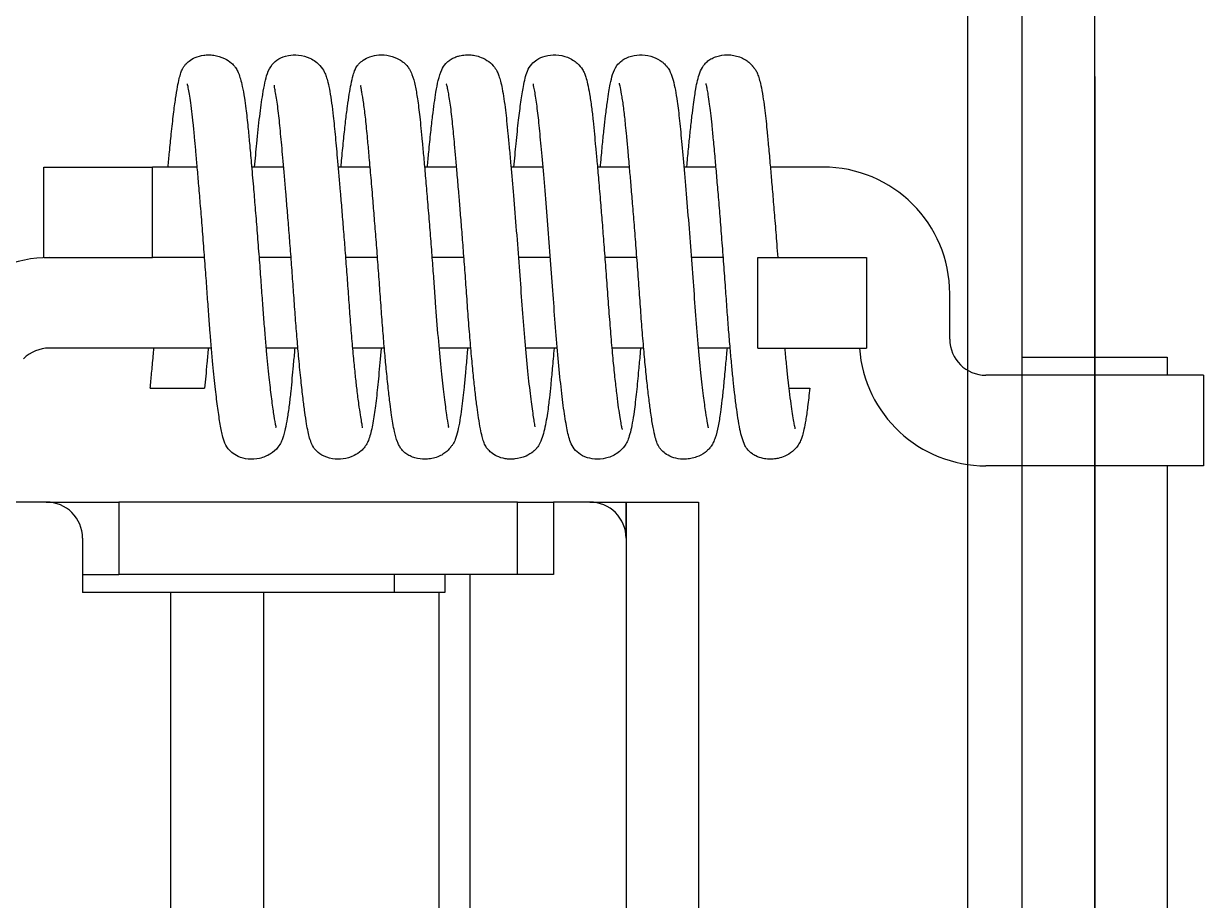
# Model space of a CAD drawing. Extents: x -3080 to 28500, y -1326 to 31609.
# Drawn here: x 6624.354 to 6627.61, y 26385.986 to 26388.407 of the extents above; entities that cross this region are included whole.
import ezdxf

# ---------------------------------------------------------------- set-up
doc = ezdxf.new("R2010")
doc.units = 0
doc.header["$LTSCALE"] = 100
doc.layers.add('0-xref', color=8, linetype='Continuous')
doc.layers.add('188K-SM-07-F10-MECH-CR PIPE-Y2257103$0$AP7P1-SM-08-FNN-120-A(4)-SMP$0$15P6-SM-08-FNN-320-A(10)-UIS-TCM$0$15P6-SM-08-FNN-00-(@10)170308-MIC$0$0-CDS', color=140, linetype='Continuous')

# ---------------------------------------------------------------- blocks, each defined once
blk = doc.blocks.new('188K-SM-07-F10-MECH-CR PIPE-Y2257103$0$CDS-CVD')
at = {"layer": '188K-SM-07-F10-MECH-CR PIPE-Y2257103$0$AP7P1-SM-08-FNN-120-A(4)-SMP$0$15P6-SM-08-FNN-320-A(10)-UIS-TCM$0$15P6-SM-08-FNN-00-(@10)170308-MIC$0$0-CDS', "ltscale": 0.1}
for p, q in [((6627.11, -72972.4769), (6627.11, -72925.4769)), ((6627.31, -72972.7522), (6627.31, -72926.2522)), ((6626.96, -72972.6269), (6626.96, -72941.6358)), ((6627.31, -72946.5022), (6627.31, -72950.548)), ((6624.41, -72946.7519), (6624.71, -72946.7519)), ((6624.41, -72947.0019), (6624.41, -72946.7519)), ((6624.71, -72947.0019), (6624.71, -72946.7519)), ((6624.8334, -72946.7519), (6624.71, -72946.7519)), ((6625.072, -72946.7519), (6624.9835, -72946.7519)), ((6625.3106, -72946.7519), (6625.222, -72946.7519)), ((6625.5491, -72946.7519), (6625.4606, -72946.7519)), ((6625.7877, -72946.7519), (6625.6992, -72946.7519)), ((6626.0263, -72946.7519), (6625.9378, -72946.7519)), ((6626.2649, -72946.7519), (6626.1763, -72946.7519)), ((6626.56, -72946.7519), (6626.4149, -72946.7519)), ((6624.41, -72947.0019), (6624.71, -72947.0019)), ((6624.8537, -72947.0019), (6624.71, -72947.0019)), ((6625.0923, -72947.0019), (6625.004, -72947.0019)), ((6625.3309, -72947.0019), (6625.2425, -72947.0019)), ((6625.5695, -72947.0019), (6625.4811, -72947.0019)), ((6625.808, -72947.0019), (6625.7197, -72947.0019)), ((6626.0466, -72947.0019), (6625.9582, -72947.0019)), ((6626.2852, -72947.0019), (6626.1968, -72947.0019)), ((6626.38, -72947.2519), (6626.38, -72947.0019)), ((6626.38, -72947.0019), (6626.68, -72947.0019)), ((6626.68, -72947.0019), (6626.68, -72947.2519)), ((6626.91, -72947.2269), (6626.91, -72947.1019)), ((6624.8728, -72947.2519), (6624.4249, -72947.2519)), ((6625.1113, -72947.2519), (6625.0232, -72947.2519)), ((6625.3498, -72947.2519), (6625.2618, -72947.2519)), ((6625.5884, -72947.2519), (6625.5005, -72947.2519)), ((6625.827, -72947.2519), (6625.7391, -72947.2519)), ((6626.0656, -72947.2519), (6625.9775, -72947.2519)), ((6626.3041, -72947.2519), (6626.2161, -72947.2519)), ((6626.38, -72947.2519), (6626.68, -72947.2519)), ((6627.11, -72947.3269), (6627.11, -72947.2769)), ((6627.11, -72947.2769), (6627.3734, -72947.2769)), ((6627.3734, -72947.2769), (6627.51, -72947.2769)), ((6627.51, -72947.2769), (6627.51, -72947.3269)), ((6627.31, -72947.3269), (6627.01, -72947.3269)), ((6627.31, -72947.3269), (6627.31, -72947.5769)), ((6627.61, -72947.3269), (6627.31, -72947.3269)), ((6627.61, -72947.3269), (6627.61, -72947.5769)), ((6624.7036, -72947.3627), (6624.7786, -72947.3627)), ((6624.7786, -72947.3627), (6624.8536, -72947.3627)), ((6626.4662, -72947.3627), (6626.5236, -72947.3627)), ((6627.31, -72947.5769), (6627.01, -72947.5769)), ((6627.11, -72949.9269), (6627.11, -72947.5769)), ((6627.61, -72947.5769), (6627.31, -72947.5769)), ((6627.51, -72947.5769), (6627.51, -72949.9269)), ((6624.4169, -72947.6769), (6624.1169, -72947.6769)), ((6624.4169, -72947.6769), (6624.6169, -72947.6769)), ((6624.6169, -72947.6769), (6624.6169, -72947.8769)), ((6625.7169, -72947.6769), (6624.6169, -72947.6769)), ((6625.7169, -72947.8769), (6625.7169, -72947.6769)), ((6625.7169, -72947.6769), (6625.8169, -72947.6769)), ((6625.9169, -72947.6769), (6625.8169, -72947.6769)), ((6625.8169, -72947.6769), (6625.8169, -72947.8769)), ((6625.9169, -72947.6769), (6626.0169, -72947.6769)), ((6626.0169, -72947.7755), (6626.0169, -72947.6769)), ((6626.0169, -72947.6769), (6626.2169, -72947.6769)), ((6626.0169, -72947.6769), (6626.0169, -72949.7769)), ((6626.2169, -72947.6769), (6626.2169, -72949.7769)), ((6624.5169, -72947.7769), (6624.5169, -72947.9269)), ((6624.5169, -72947.8769), (6624.6169, -72947.8769)), ((6625.7169, -72947.8769), (6624.6169, -72947.8769)), ((6625.3772, -72947.8769), (6625.3772, -72947.9269)), ((6625.5169, -72947.8769), (6625.5169, -72947.9269)), ((6625.5868, -72949.5769), (6625.5868, -72947.8769)), ((6625.8169, -72947.8769), (6625.7169, -72947.8769)), ((6624.7603, -72947.9269), (6624.5169, -72947.9269)), ((6624.7603, -72949.5269), (6624.7603, -72947.9269)), ((6625.0176, -72947.9269), (6624.7603, -72947.9269)), ((6625.0176, -72949.5269), (6625.0176, -72947.9269)), ((6625.501, -72947.9269), (6625.0176, -72947.9269)), ((6625.501, -72949.5269), (6625.501, -72947.9269)), ((6625.5169, -72947.9269), (6625.501, -72947.9269))]:
    blk.add_line(p, q, dxfattribs=at)
for centre, radius, start, end in [((6626.56, -72947.1019), 0.35, 0, 90), ((6624.4249, -72947.3519), 0.35, 90, 135), ((6627.01, -72947.2269), 0.1, 180, 270), ((6624.4249, -72947.3519), 0.1, 90, 135), ((6627.01, -72947.2269), 0.35, 184.096, 270), ((6624.4169, -72947.7769), 0.1, 0, 90), ((6625.9169, -72947.7769), 0.1, 0, 90)]:
    blk.add_arc(centre, radius, start, end, dxfattribs=at)
for points, knots in [([(6624.7531, -72946.7519), (6624.7543, -72946.7381), (6624.7571, -72946.706), (6624.7621, -72946.6563), (6624.7678, -72946.6057), (6624.7736, -72946.5628), (6624.7788, -72946.5308), (6624.7835, -72946.5083), (6624.7876, -72946.493), (6624.7919, -72946.4825), (6624.7961, -72946.4749), (6624.8013, -72946.4679), (6624.8113, -72946.4581), (6624.8278, -72946.4483), (6624.8482, -72946.4428), (6624.865, -72946.4418), (6624.8832, -72946.4431), (6624.9062, -72946.4496), (6624.9242, -72946.4613), (6624.9319, -72946.4689), (6624.9345, -72946.4717), (6624.9368, -72946.4744), (6624.9395, -72946.4782), (6624.9434, -72946.4844), (6624.9479, -72946.494), (6624.9529, -72946.5086), (6624.9583, -72946.5306), (6624.9633, -72946.5582), (6624.9674, -72946.5882), (6624.9706, -72946.6152), (6624.9738, -72946.6464), (6624.9777, -72946.6875), (6624.9827, -72946.7421), (6624.9879, -72946.802), (6624.9931, -72946.8644), (6624.9982, -72946.9266), (6625.0032, -72946.9913), (6625.008, -72947.0544), (6625.0121, -72947.113), (6625.016, -72947.1665), (6625.02, -72947.2153), (6625.0249, -72947.2722), (6625.0308, -72947.3311), (6625.0373, -72947.3884), (6625.0437, -72947.4329), (6625.0473, -72947.4576), (6625.0511, -72947.4715), (6625.0499, -72947.4712), (6625.0496, -72947.4711)], [0, 0, 0, 0, 0.022447, 0.052442, 0.089796, 0.123797, 0.15424, 0.181076, 0.203503, 0.221072, 0.231045, 0.2384, 0.247554, 0.259468, 0.272894, 0.280648, 0.289593, 0.306187, 0.317473, 0.321045, 0.322534, 0.324543, 0.330659, 0.339705, 0.356395, 0.378357, 0.402238, 0.432583, 0.456571, 0.475191, 0.493904, 0.521678, 0.553166, 0.588295, 0.616893, 0.6472, 0.678856, 0.709286, 0.737324, 0.763613, 0.788867, 0.812859, 0.856316, 0.89383, 0.932154, 0.972262, 0.992211, 1, 1, 1, 1]), ([(6624.9918, -72946.7519), (6624.9937, -72946.7297), (6624.9982, -72946.6784), (6625.0057, -72946.6104), (6625.0131, -72946.5558), (6625.0202, -72946.518), (6625.0258, -72946.494), (6625.037, -72946.4706), (6625.0561, -72946.4533), (6625.0811, -72946.4428), (6625.1169, -72946.4412), (6625.1409, -72946.4486), (6625.1595, -72946.4597), (6625.1747, -72946.4732), (6625.1851, -72946.4899), (6625.1895, -72946.5023), (6625.1948, -72946.5202), (6625.1993, -72946.5428), (6625.2042, -72946.5738), (6625.2093, -72946.6152), (6625.2144, -72946.668), (6625.2209, -72946.7377), (6625.2268, -72946.8063), (6625.2322, -72946.8704), (6625.2366, -72946.9246), (6625.2411, -72946.9823), (6625.2456, -72947.0423), (6625.2501, -72947.1037), (6625.2545, -72947.1656), (6625.2593, -72947.2253), (6625.2643, -72947.2799), (6625.269, -72947.3269), (6625.2737, -72947.3697), (6625.2784, -72947.4063), (6625.2826, -72947.4352), (6625.2859, -72947.4545), (6625.2884, -72947.467), (6625.289, -72947.4709), (6625.2883, -72947.4716), (6625.2881, -72947.4718)], [0, 0, 0, 0, 0.036742, 0.084736, 0.132872, 0.16472, 0.196099, 0.226928, 0.249073, 0.268422, 0.28426, 0.305131, 0.317359, 0.32786, 0.344518, 0.360705, 0.379261, 0.407933, 0.437842, 0.465945, 0.505054, 0.543965, 0.588921, 0.613871, 0.640287, 0.667982, 0.696715, 0.7262, 0.756738, 0.788702, 0.81924, 0.847824, 0.8742, 0.905655, 0.932738, 0.955459, 0.971425, 0.990666, 1, 1, 1, 1]), ([(6625.2303, -72946.7519), (6625.231, -72946.7438), (6625.2334, -72946.7159), (6625.2376, -72946.6732), (6625.2428, -72946.6251), (6625.2479, -72946.5842), (6625.2528, -72946.5503), (6625.258, -72946.5213), (6625.2628, -72946.4998), (6625.2682, -72946.4843), (6625.2729, -72946.4753), (6625.28, -72946.4661), (6625.2915, -72946.4558), (6625.3102, -72946.4462), (6625.3371, -72946.4409), (6625.3626, -72946.443), (6625.3869, -72946.4519), (6625.4011, -72946.4615), (6625.4079, -72946.4676), (6625.415, -72946.4754), (6625.4203, -72946.4837), (6625.428, -72946.4999), (6625.4348, -72946.5256), (6625.4414, -72946.5634), (6625.4466, -72946.6042), (6625.4508, -72946.6454), (6625.4543, -72946.6826), (6625.4584, -72946.7262), (6625.4628, -72946.7766), (6625.4677, -72946.8333), (6625.4727, -72946.8943), (6625.4776, -72946.9565), (6625.4823, -72947.0166), (6625.4865, -72947.0734), (6625.4914, -72947.1432), (6625.4976, -72947.223), (6625.5053, -72947.3061), (6625.5128, -72947.3754), (6625.5201, -72947.4288), (6625.5239, -72947.4567), (6625.5273, -72947.4707), (6625.5261, -72947.4708), (6625.5258, -72947.4709)], [0, 0, 0, 0, 0.012977, 0.044323, 0.074895, 0.104463, 0.132844, 0.159901, 0.1915, 0.215175, 0.231416, 0.239392, 0.249531, 0.261858, 0.275664, 0.29283, 0.308329, 0.314124, 0.318588, 0.322158, 0.335027, 0.3558, 0.39447, 0.431024, 0.470877, 0.492491, 0.515805, 0.541148, 0.56847, 0.597655, 0.628257, 0.658106, 0.68659, 0.713558, 0.738938, 0.78771, 0.834079, 0.878048, 0.923024, 0.968181, 0.990567, 1, 1, 1, 1]), ([(6625.4688, -72946.7519), (6625.47, -72946.738), (6625.473, -72946.7039), (6625.4778, -72946.6565), (6625.4829, -72946.6116), (6625.4875, -72946.5753), (6625.4923, -72946.5428), (6625.4985, -72946.5106), (6625.5072, -72946.4842), (6625.5154, -72946.4697), (6625.5261, -72946.4594), (6625.5351, -72946.4532), (6625.5466, -72946.4479), (6625.5591, -72946.4441), (6625.572, -72946.4421), (6625.5868, -72946.442), (6625.6014, -72946.4439), (6625.6184, -72946.4489), (6625.6383, -72946.4597), (6625.6545, -72946.4761), (6625.6625, -72946.4907), (6625.6662, -72946.5007), (6625.6707, -72946.5155), (6625.6751, -72946.5358), (6625.6796, -72946.5622), (6625.6837, -72946.5927), (6625.6874, -72946.6252), (6625.6908, -72946.6602), (6625.6946, -72946.7009), (6625.6997, -72946.7566), (6625.7062, -72946.8322), (6625.7139, -72946.9272), (6625.7216, -72947.0261), (6625.7285, -72947.1224), (6625.7354, -72947.2136), (6625.743, -72947.298), (6625.7509, -72947.372), (6625.7587, -72947.4292), (6625.7625, -72947.4557), (6625.765, -72947.468), (6625.7647, -72947.4691), (6625.7646, -72947.4696)], [0, 0, 0, 0, 0.023105, 0.056373, 0.086927, 0.114539, 0.142005, 0.173535, 0.208861, 0.236215, 0.247103, 0.255724, 0.262441, 0.268088, 0.276934, 0.283495, 0.291532, 0.303354, 0.31811, 0.331874, 0.344892, 0.360154, 0.379883, 0.404175, 0.432359, 0.458274, 0.480241, 0.504286, 0.528718, 0.555442, 0.599618, 0.647606, 0.695214, 0.741025, 0.786804, 0.833862, 0.881752, 0.930435, 0.978491, 0.990385, 1, 1, 1, 1]), ([(6625.7075, -72946.7519), (6625.7094, -72946.7299), (6625.7136, -72946.6824), (6625.72, -72946.6229), (6625.7266, -72946.5705), (6625.7326, -72946.5325), (6625.7381, -72946.5064), (6625.7434, -72946.4878), (6625.7531, -72946.47), (6625.7695, -72946.455), (6625.7925, -72946.4441), (6625.8251, -72946.4405), (6625.8516, -72946.4466), (6625.8695, -72946.4557), (6625.8848, -72946.4668), (6625.8974, -72946.4828), (6625.9023, -72946.4941), (6625.9064, -72946.5052), (6625.9111, -72946.5232), (6625.9163, -72946.5499), (6625.9213, -72946.5841), (6625.9257, -72946.6221), (6625.9292, -72946.6591), (6625.9328, -72946.6964), (6625.9366, -72946.7384), (6625.9411, -72946.7898), (6625.9459, -72946.8467), (6625.9508, -72946.9066), (6625.9556, -72946.9669), (6625.9605, -72947.0315), (6625.9654, -72947.0985), (6625.9702, -72947.1653), (6625.9754, -72947.2289), (6625.9806, -72947.2872), (6625.9859, -72947.3385), (6625.9908, -72947.3819), (6625.9954, -72947.417), (6625.9994, -72947.4436), (6626.0028, -72947.4625), (6626.0047, -72947.4727), (6626.0064, -72947.477), (6626.0057, -72947.4764), (6626.0057, -72947.4763)], [0, 0, 0, 0, 0.0358, 0.077068, 0.114708, 0.153905, 0.180801, 0.206788, 0.230263, 0.245612, 0.261592, 0.277791, 0.296636, 0.30724, 0.316431, 0.330849, 0.343291, 0.357961, 0.382194, 0.411636, 0.443475, 0.4713, 0.495215, 0.516273, 0.539311, 0.566743, 0.598524, 0.625087, 0.653775, 0.684301, 0.716287, 0.7491, 0.78191, 0.814323, 0.84597, 0.876519, 0.905692, 0.933276, 0.959127, 0.981601, 0.998599, 1, 1, 1, 1]), ([(6625.946, -72946.7519), (6625.9464, -72946.7473), (6625.9483, -72946.7249), (6625.9517, -72946.6892), (6625.9561, -72946.6464), (6625.9606, -72946.6071), (6625.965, -72946.5727), (6625.9694, -72946.5441), (6625.9735, -72946.5201), (6625.9794, -72946.4952), (6625.9872, -72946.4759), (6626.0013, -72946.4603), (6626.0166, -72946.4507), (6626.0368, -72946.4432), (6626.0618, -72946.4408), (6626.0902, -72946.4461), (6626.1118, -72946.4573), (6626.1226, -72946.4667), (6626.1295, -72946.474), (6626.1341, -72946.4806), (6626.1408, -72946.4931), (6626.1468, -72946.5113), (6626.1529, -72946.5387), (6626.1586, -72946.5743), (6626.1644, -72946.6227), (6626.1707, -72946.6898), (6626.178, -72946.7696), (6626.1857, -72946.8608), (6626.1935, -72946.9583), (6626.201, -72947.0563), (6626.2076, -72947.1516), (6626.2149, -72947.2412), (6626.2224, -72947.3204), (6626.2296, -72947.3839), (6626.2358, -72947.4299), (6626.2403, -72947.4555), (6626.2424, -72947.4683), (6626.2441, -72947.4728), (6626.243, -72947.472), (6626.2429, -72947.472)], [0, 0, 0, 0, 0.007337, 0.035729, 0.062379, 0.087107, 0.116886, 0.142917, 0.165262, 0.197294, 0.230481, 0.248113, 0.257221, 0.266077, 0.283174, 0.300993, 0.31449, 0.319209, 0.322891, 0.332902, 0.349215, 0.379677, 0.41019, 0.43888, 0.480603, 0.522919, 0.567988, 0.614953, 0.662246, 0.708893, 0.754307, 0.801125, 0.847748, 0.891653, 0.932024, 0.968364, 0.984966, 0.999835, 1, 1, 1, 1]), ([(6626.1845, -72946.7519), (6626.1847, -72946.75), (6626.1863, -72946.7303), (6626.1895, -72946.6971), (6626.194, -72946.6517), (6626.1985, -72946.6125), (6626.2026, -72946.5799), (6626.2062, -72946.555), (6626.2095, -72946.5343), (6626.2137, -72946.5125), (6626.2204, -72946.4901), (6626.2272, -72946.4754), (6626.237, -72946.4635), (6626.2467, -72946.4557), (6626.2594, -72946.4488), (6626.2788, -72946.4427), (6626.2976, -72946.4413), (6626.3176, -72946.4439), (6626.3338, -72946.4488), (6626.3481, -72946.4562), (6626.3563, -72946.4627), (6626.3611, -72946.4677), (6626.3634, -72946.4703), (6626.3648, -72946.472), (6626.3661, -72946.4735), (6626.3676, -72946.4755), (6626.3703, -72946.4787), (6626.3718, -72946.48), (6626.3757, -72946.4858), (6626.3797, -72946.4943), (6626.3843, -72946.5082), (6626.3892, -72946.528), (6626.3941, -72946.5545), (6626.3986, -72946.586), (6626.4023, -72946.6171), (6626.4056, -72946.6505), (6626.4094, -72946.6912), (6626.4137, -72946.7375), (6626.4181, -72946.7882), (6626.4226, -72946.8414), (6626.4275, -72946.9009), (6626.4319, -72946.9554), (6626.4344, -72946.9896), (6626.4354, -72947.0019)], [0, 0, 0, 0, 0.004267, 0.044872, 0.082531, 0.123453, 0.159479, 0.190506, 0.217405, 0.250424, 0.284727, 0.324729, 0.343329, 0.359209, 0.372222, 0.383527, 0.405085, 0.41711, 0.428767, 0.439457, 0.449405, 0.453345, 0.454954, 0.45643, 0.457903, 0.459511, 0.463548, 0.478976, 0.496612, 0.527343, 0.557818, 0.589965, 0.633991, 0.671782, 0.703589, 0.734388, 0.770717, 0.813069, 0.848802, 0.887823, 0.929915, 0.974734, 1, 1, 1, 1]), ([(6626.2953, -72947.2519), (6626.2951, -72947.2542), (6626.2935, -72947.2727), (6626.2903, -72947.308), (6626.2859, -72947.3546), (6626.2816, -72947.3959), (6626.2767, -72947.4342), (6626.2711, -72947.4686), (6626.2645, -72947.4953), (6626.2583, -72947.5114), (6626.2529, -72947.5209), (6626.2482, -72947.5274), (6626.2415, -72947.5345), (6626.2304, -72947.5438), (6626.2142, -72947.5521), (6626.1952, -72947.5572), (6626.1768, -72947.5593), (6626.1554, -72947.5575), (6626.1326, -72947.5488), (6626.119, -72947.5387), (6626.1107, -72947.5294), (6626.1066, -72947.5228), (6626.1017, -72947.513), (6626.0969, -72947.4972), (6626.0913, -72947.4712), (6626.0855, -72947.4356), (6626.08, -72947.3939), (6626.0748, -72947.349), (6626.0696, -72947.2976), (6626.0644, -72947.2404), (6626.0594, -72947.1787), (6626.0547, -72947.1129), (6626.0499, -72947.0448), (6626.0447, -72946.9769), (6626.0397, -72946.9126), (6626.035, -72946.854), (6626.0306, -72946.8019), (6626.0264, -72946.7525), (6626.0224, -72946.7076), (6626.0187, -72946.6681), (6626.015, -72946.63), (6626.0109, -72946.5919), (6626.0058, -72946.5564), (6626.0014, -72946.5328), (6625.998, -72946.5211), (6625.9982, -72946.5207), (6625.9983, -72946.5205)], [0, 0, 0, 0, 0.003552, 0.029307, 0.060537, 0.08884, 0.115194, 0.151456, 0.18957, 0.20816, 0.221885, 0.230823, 0.234467, 0.239171, 0.252579, 0.2611, 0.27008, 0.284818, 0.297423, 0.308499, 0.31672, 0.326332, 0.340183, 0.365029, 0.397619, 0.434031, 0.462805, 0.492653, 0.523366, 0.554694, 0.586352, 0.61808, 0.650921, 0.683089, 0.713521, 0.741908, 0.768039, 0.791788, 0.819655, 0.84322, 0.863369, 0.894798, 0.92897, 0.96155, 0.987418, 1, 1, 1, 1]), ([(6626.5236, -72947.3627), (6626.5217, -72947.3803), (6626.5182, -72947.4133), (6626.5128, -72947.45), (6626.5079, -72947.4756), (6626.5037, -72947.4922), (6626.5002, -72947.5029), (6626.497, -72947.5107), (6626.4908, -72947.5227), (6626.4759, -72947.539), (6626.4563, -72947.5506), (6626.4386, -72947.5563), (6626.4241, -72947.5585), (6626.4094, -72947.5587), (6626.3932, -72947.5568), (6626.3761, -72947.5508), (6626.3614, -72947.5419), (6626.3517, -72947.5323), (6626.3439, -72947.5196), (6626.3367, -72947.5009), (6626.3304, -72947.4753), (6626.3255, -72947.446), (6626.3209, -72947.4131), (6626.3165, -72947.3778), (6626.3123, -72947.3393), (6626.3083, -72947.2986), (6626.3041, -72947.2524), (6626.2998, -72947.2012), (6626.2955, -72947.1454), (6626.2913, -72947.0847), (6626.2866, -72947.0197), (6626.2815, -72946.953), (6626.2764, -72946.8884), (6626.2715, -72946.829), (6626.267, -72946.7758), (6626.2625, -72946.7247), (6626.2582, -72946.6778), (6626.2542, -72946.6362), (6626.2507, -72946.603), (6626.247, -72946.5748), (6626.2438, -72946.553), (6626.2409, -72946.5363), (6626.2388, -72946.5264), (6626.2376, -72946.5219), (6626.2379, -72946.5216), (6626.2379, -72946.5215)], [0, 0, 0, 0, 0.038629, 0.072542, 0.100999, 0.123562, 0.140015, 0.150612, 0.163548, 0.177301, 0.192835, 0.20573, 0.214742, 0.221449, 0.230215, 0.242372, 0.250621, 0.267336, 0.28886, 0.317278, 0.343535, 0.374908, 0.402787, 0.432735, 0.457181, 0.483201, 0.510636, 0.539278, 0.568875, 0.59958, 0.632617, 0.666929, 0.699862, 0.73101, 0.760148, 0.78713, 0.819629, 0.848169, 0.873771, 0.896782, 0.926352, 0.949664, 0.973765, 0.992735, 1, 1, 1, 1]), ([(6625.1025, -72947.2519), (6625.1023, -72947.2543), (6625.1008, -72947.2714), (6625.0982, -72947.2995), (6625.0947, -72947.3371), (6625.0912, -72947.3738), (6625.0869, -72947.4118), (6625.082, -72947.4466), (6625.0771, -72947.4726), (6625.0729, -72947.4902), (6625.0689, -72947.5024), (6625.0659, -72947.5104), (6625.0564, -72947.5274), (6625.0389, -72947.5428), (6625.0215, -72947.5517), (6625.0018, -72947.558), (6624.9737, -72947.5598), (6624.9461, -72947.5523), (6624.9233, -72947.5374), (6624.9104, -72947.5182), (6624.9029, -72947.4949), (6624.8969, -72947.4646), (6624.8902, -72947.4196), (6624.8836, -72947.3652), (6624.8764, -72947.2957), (6624.8701, -72947.2238), (6624.865, -72947.1575), (6624.8611, -72947.1022), (6624.8568, -72947.042), (6624.852, -72946.978), (6624.847, -72946.9137), (6624.842, -72946.8528), (6624.8374, -72946.7976), (6624.8332, -72946.7488), (6624.8294, -72946.7064), (6624.8257, -72946.6669), (6624.8223, -72946.631), (6624.8184, -72946.5959), (6624.8146, -72946.5676), (6624.8109, -72946.5443), (6624.8081, -72946.5293), (6624.806, -72946.5219), (6624.8066, -72946.522), (6624.8068, -72946.5221)], [0, 0, 0, 0, 0.003831, 0.027247, 0.048045, 0.071422, 0.098544, 0.129863, 0.159805, 0.17891, 0.195048, 0.208269, 0.221, 0.237647, 0.248147, 0.25824, 0.274975, 0.291386, 0.306462, 0.331467, 0.359906, 0.39991, 0.438536, 0.476085, 0.518392, 0.566137, 0.591676, 0.618156, 0.646586, 0.677157, 0.708181, 0.737683, 0.765426, 0.791251, 0.815065, 0.836834, 0.862729, 0.88639, 0.91465, 0.940248, 0.969159, 0.993303, 1, 1, 1, 1]), ([(6625.341, -72947.2519), (6625.3407, -72947.2554), (6625.338, -72947.2866), (6625.3333, -72947.3366), (6625.3271, -72947.3996), (6625.3203, -72947.4497), (6625.3132, -72947.4847), (6625.3064, -72947.5057), (6625.3008, -72947.5173), (6625.2959, -72947.5247), (6625.2908, -72947.5308), (6625.2821, -72947.5394), (6625.2634, -72947.5514), (6625.2351, -72947.5591), (6625.2067, -72947.5591), (6625.1746, -72947.5478), (6625.1569, -72947.531), (6625.1496, -72947.518), (6625.1432, -72947.5007), (6625.1389, -72947.482), (6625.1349, -72947.4601), (6625.1302, -72947.4296), (6625.1251, -72947.3901), (6625.1196, -72947.3409), (6625.1141, -72947.2855), (6625.109, -72947.2266), (6625.1043, -72947.1682), (6625.1001, -72947.1069), (6625.0956, -72947.0453), (6625.0911, -72946.9849), (6625.0866, -72946.9269), (6625.0822, -72946.8723), (6625.0768, -72946.8072), (6625.0708, -72946.737), (6625.0642, -72946.666), (6625.0585, -72946.607), (6625.0532, -72946.5674), (6625.0487, -72946.5415), (6625.0459, -72946.5289), (6625.0465, -72946.527), (6625.0468, -72946.5261)], [0, 0, 0, 0, 0.005405, 0.049138, 0.090554, 0.13224, 0.177058, 0.200362, 0.218398, 0.230105, 0.233839, 0.237845, 0.249629, 0.266397, 0.28372, 0.301196, 0.319007, 0.340906, 0.362099, 0.382874, 0.407904, 0.437403, 0.466942, 0.500058, 0.536453, 0.565621, 0.596068, 0.626344, 0.655769, 0.684474, 0.712205, 0.738742, 0.763914, 0.809647, 0.849972, 0.890028, 0.932569, 0.954821, 0.977976, 1, 1, 1, 1]), ([(6625.5796, -72947.2519), (6625.579, -72947.259), (6625.5768, -72947.2838), (6625.5735, -72947.3198), (6625.5698, -72947.3584), (6625.5665, -72947.3907), (6625.5627, -72947.4217), (6625.558, -72947.4531), (6625.5522, -72947.4822), (6625.5458, -72947.5043), (6625.5406, -72947.5154), (6625.5365, -72947.521), (6625.535, -72947.5223), (6625.533, -72947.5247), (6625.5315, -72947.5265), (6625.5304, -72947.528), (6625.529, -72947.5296), (6625.5269, -72947.5321), (6625.5221, -72947.5372), (6625.5146, -72947.5435), (6625.5007, -72947.5511), (6625.4846, -72947.5563), (6625.4645, -72947.5593), (6625.4458, -72947.5583), (6625.4265, -72947.5527), (6625.4132, -72947.546), (6625.4033, -72947.5384), (6625.3956, -72947.5296), (6625.3904, -72947.5209), (6625.3837, -72947.506), (6625.378, -72947.4852), (6625.3734, -72947.46), (6625.3697, -72947.4358), (6625.3654, -72947.4043), (6625.3605, -72947.3623), (6625.3554, -72947.3133), (6625.3504, -72947.2595), (6625.3457, -72947.2037), (6625.3411, -72947.1426), (6625.3366, -72947.0788), (6625.3319, -72947.0149), (6625.3272, -72946.9529), (6625.3225, -72946.8941), (6625.3176, -72946.8341), (6625.3127, -72946.7754), (6625.3078, -72946.7203), (6625.303, -72946.6679), (6625.2983, -72946.6188), (6625.293, -72946.5757), (6625.2884, -72946.5474), (6625.2852, -72946.5314), (6625.2838, -72946.5262), (6625.2853, -72946.5265), (6625.2857, -72946.5266)], [0, 0, 0, 0, 0.0112849, 0.0392389, 0.0631094, 0.0836558, 0.1062852, 0.1330351, 0.1640526, 0.1965981, 0.2248769, 0.2342989, 0.2427776, 0.2457414, 0.2469083, 0.2479446, 0.2489396, 0.2499876, 0.2525082, 0.2591898, 0.2664253, 0.274295, 0.282585, 0.2973214, 0.3050044, 0.3136311, 0.3241985, 0.3366448, 0.3506261, 0.3640781, 0.3948221, 0.4180633, 0.4392301, 0.4645948, 0.4941266, 0.5276411, 0.5551771, 0.5844892, 0.6152455, 0.6458689, 0.6758421, 0.7049177, 0.7328292, 0.7593595, 0.7922985, 0.8222573, 0.8491353, 0.8850759, 0.9199025, 0.9537633, 0.9715445, 0.992625, 1, 1, 1, 1]), ([(6625.8182, -72947.2519), (6625.8182, -72947.252), (6625.8164, -72947.2721), (6625.8133, -72947.3066), (6625.809, -72947.3522), (6625.8057, -72947.3848), (6625.8027, -72947.4103), (6625.7996, -72947.4335), (6625.7954, -72947.4588), (6625.7902, -72947.4835), (6625.7851, -72947.5009), (6625.7804, -72947.5123), (6625.7769, -72947.5188), (6625.7736, -72947.5238), (6625.771, -72947.5272), (6625.7686, -72947.53), (6625.7657, -72947.5331), (6625.7572, -72947.5409), (6625.7378, -72947.5526), (6625.7146, -72947.5582), (6625.6968, -72947.5588), (6625.68, -72947.5573), (6625.6604, -72947.5513), (6625.6449, -72947.5414), (6625.6339, -72947.5302), (6625.6283, -72947.5211), (6625.6235, -72947.5103), (6625.6192, -72947.4954), (6625.6147, -72947.4745), (6625.61, -72947.4471), (6625.6054, -72947.4144), (6625.6008, -72947.3775), (6625.596, -72947.3331), (6625.5909, -72947.2812), (6625.5858, -72947.2223), (6625.5808, -72947.1588), (6625.5763, -72947.0934), (6625.5716, -72947.0294), (6625.5669, -72946.9684), (6625.5625, -72946.9117), (6625.5584, -72946.8603), (6625.5542, -72946.8104), (6625.5502, -72946.7639), (6625.5464, -72946.7203), (6625.5421, -72946.6738), (6625.5373, -72946.6228), (6625.5314, -72946.5729), (6625.5258, -72946.5416), (6625.5226, -72946.526), (6625.5207, -72946.5216), (6625.5219, -72946.5224), (6625.5219, -72946.5225)], [0, 0, 0, 0, 0.000191, 0.031846, 0.059834, 0.084589, 0.09934, 0.117612, 0.139844, 0.166217, 0.194127, 0.208162, 0.219254, 0.227415, 0.23271, 0.234359, 0.235862, 0.239728, 0.25164, 0.268631, 0.277122, 0.284639, 0.297709, 0.309272, 0.317953, 0.330134, 0.348455, 0.369783, 0.395781, 0.425553, 0.450347, 0.477184, 0.505938, 0.536411, 0.568324, 0.60131, 0.633121, 0.663536, 0.692436, 0.719529, 0.744593, 0.767481, 0.794472, 0.817439, 0.839984, 0.876878, 0.918013, 0.95968, 0.980063, 0.999192, 1, 1, 1, 1]), ([(6626.0568, -72947.2519), (6626.0563, -72947.2573), (6626.0544, -72947.2787), (6626.0506, -72947.32), (6626.0454, -72947.3753), (6626.0397, -72947.4235), (6626.0341, -72947.4588), (6626.0292, -72947.483), (6626.0235, -72947.5015), (6626.0172, -72947.5171), (6626.0016, -72947.536), (6625.9841, -72947.5475), (6625.9649, -72947.5558), (6625.939, -72947.5603), (6625.9058, -72947.5548), (6625.8843, -72947.5424), (6625.8696, -72947.5256), (6625.8585, -72947.5003), (6625.8523, -72947.469), (6625.8433, -72947.4123), (6625.8354, -72947.3425), (6625.8276, -72947.2619), (6625.8204, -72947.1738), (6625.8139, -72947.0806), (6625.8067, -72946.984), (6625.7991, -72946.8866), (6625.7915, -72946.7941), (6625.7842, -72946.7121), (6625.7779, -72946.6437), (6625.7728, -72946.5965), (6625.7686, -72946.5658), (6625.7653, -72946.5458), (6625.7627, -72946.5313), (6625.7606, -72946.5231), (6625.761, -72946.5225), (6625.7611, -72946.5223)], [0, 0, 0, 0, 0.008521, 0.034236, 0.072159, 0.113075, 0.142595, 0.170684, 0.194387, 0.209837, 0.228014, 0.239786, 0.251346, 0.269327, 0.285682, 0.305947, 0.32827, 0.351094, 0.397624, 0.444925, 0.492319, 0.539109, 0.584694, 0.628935, 0.674383, 0.720843, 0.767327, 0.811996, 0.854005, 0.894439, 0.916203, 0.93965, 0.964642, 0.988063, 1, 1, 1, 1]), ([(6624.7036, -72947.3627), (6624.7049, -72947.3492), (6624.7076, -72947.3214), (6624.7111, -72947.2838), (6624.7132, -72947.2592), (6624.7139, -72947.2519)], [0, 0, 0, 0, 0.402488, 0.824557, 1, 1, 1, 1]), ([(6624.8639, -72947.2519), (6624.8626, -72947.2661), (6624.859, -72947.307), (6624.8557, -72947.3407), (6624.8536, -72947.3627)], [0, 0, 0, 0, 0.347224, 1, 1, 1, 1]), ([(6626.4546, -72947.2519), (6626.4548, -72947.254), (6626.4563, -72947.2716), (6626.4592, -72947.3011), (6626.4631, -72947.339), (6626.4671, -72947.3739), (6626.4712, -72947.4059), (6626.4753, -72947.4342), (6626.4788, -72947.4545), (6626.4809, -72947.4672), (6626.4834, -72947.4751), (6626.4826, -72947.4747), (6626.4825, -72947.4747)], [0, 0, 0, 0, 0.016894, 0.145004, 0.265288, 0.377059, 0.512077, 0.641514, 0.776196, 0.87953, 0.984642, 1, 1, 1, 1])]:
    blk.add_open_spline(points, degree=3, knots=knots, dxfattribs=at)
blk = doc.blocks.new('188K-SM-07-F10-MECH-CR PIPE-Y2257103')
blk.add_blockref('188K-SM-07-F10-MECH-CR PIPE-Y2257103$0$CDS-CVD', (0, 99334.7631))

msp = doc.modelspace()

# ---------------------------------------------------------------- block references
at = {"layer": '0-xref'}
msp.add_blockref('188K-SM-07-F10-MECH-CR PIPE-Y2257103', (0, 0), dxfattribs=at)

doc.saveas('drawing.dxf')
